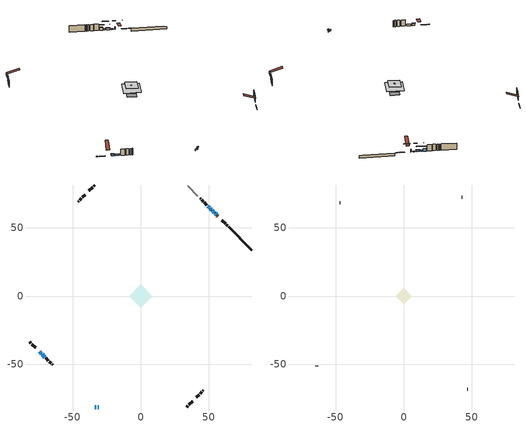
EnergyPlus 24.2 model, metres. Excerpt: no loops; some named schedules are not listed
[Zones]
conditioned space
 floor outside (Floor1 construction): -3.61,0 0,3.61 3.61,0 0,-3.61 z0.92
 floor adiabatic (AdiabaticFloorConstruction): -8.49,0 0,8.49 8.49,0 0,-8.49 z3.36
 floor foundation (Slab1 construction): -4.67,0 0,4.67 4.67,0 0,-4.67 z-1.34
 wall outside (RimJoist1 construction): 33.71,-81.39 34.54,-80.56 / -81.39,-33.71 -80.56,-34.54 / -33.71,81.39 -34.54,80.56 / 63.7,51.4 62.87,52.23 z0.92:1.22
 wall outside (RimJoist2 construction): 35.2,-79.9 38.01,-77.09 / -79.9,-35.2 -77.09,-38.01 / -35.2,79.9 -38.01,77.09 / 62.22,52.88 59.41,55.69 z0.92:1.22
 wall outside (AdiabaticWallConstruction 1): 56.55,58.55 56.22,58.88 z0.92:2.95
 wall outside (AdiabaticWallConstruction): -74.23,-40.87 -72.94,-42.16 z0.92:2.29; 55.56,59.54 54.59,60.51 z0.92:1.53; 53.94,61.16 52.35,62.75 / 51.7,63.4 51.12,63.98 z0.92:1.99; -33.71,-81.39 -32.45,-81.39 / -72.28,-42.82 -70.33,-44.77 z0.92:2.14; 50.46,64.64 49.21,65.89 z0.92:3; -31.53,-81.39 -30.97,-81.39 z0.92:2.7
 wall outside (Wall1 construction): 40.87,-74.23 42.88,-72.22 / -69.68,-45.42 -67.67,-47.43 / -40.87,74.23 -42.88,72.22 / 48.55,66.55 46.54,68.56 z0.92:5.8
 wall outside (Wall2 construction): 43.53,-71.57 44.87,-70.24 / -67.01,-48.09 -65.68,-49.42 / -43.53,71.57 -44.87,70.24 / 45.89,69.21 44.55,70.55 z0.92:5.8
 wall outside (Wall3 construction): 45.52,-69.58 45.96,-69.14 / -65.02,-50.08 -64.58,-50.52 / -45.52,69.58 -45.96,69.14 / 43.9,71.2 43.46,71.64 z0.92:5.8
 wall foundation (FoundationWall1 construction): 64.36,50.74,-1.34 64.36,50.74,0.92 79.69,35.41,0.92 79.69,35.41,0.57 81.39,33.71,0.57 81.39,33.71,-1.34
 wall adiabatic (Wall6 construction): 41.94,73.16 34.37,80.73 z0.92:5.8
 window (WindowConstruction): -74.23,-40.87 -72.94,-42.16 z0.92:2.29
 window (WindowConstruction 7): 55.56,59.54 54.59,60.51 z0.92:1.53
 window (WindowConstruction 1): 53.93,61.17 52.35,62.75 z0.92:1.99
 window (WindowConstruction 2): -33.71,-81.39 -32.45,-81.39 z0.92:2.14
 window (WindowConstruction 3): 51.7,63.4 51.12,63.98 z0.92:1.99
 window (WindowConstruction 4): 50.46,64.64 49.21,65.89 z0.92:3
 window (WindowConstruction 6): -31.52,-81.39 -30.97,-81.39 z0.92:2.7
 window (WindowConstruction 5): -72.28,-42.82 -70.33,-44.77 z0.92:2.14
 door (Door): 56.55,58.55 56.22,58.88 z0.92:2.95
 ceiling adiabatic (AdiabaticFloorConstruction): 0,-8.49 8.49,0 0,8.49 -8.49,0 z3.36
attic - vented
 floor to conditioned space (Floor2 construction Reversed): -0.43,0 0,0.43 0.43,0 0,-0.43 z5.8
 floor to conditioned space (Floor3 construction Reversed): -6,0 0,6 6,0 0,-6 z5.8
 wall outside (Wall4 construction): 46.62,-68.48 46.83,-68.28 / -63.93,-51.17 -63.72,-51.38 / -46.62,68.48 -46.83,68.28 / 42.8,72.3 42.59,72.51 z0.92:5.8
 roof outside (Roof1 construction): 40.21,-74.89,5.8 34.35,-69.03,8.56 32.81,-70.58,8.56 38.67,-76.43,5.8; -74.89,-40.21,5.8 -69.03,-34.35,8.56 -70.58,-32.81,8.56 -76.43,-38.67,5.8; -40.21,74.89,5.8 -34.35,69.03,8.56 -32.81,70.58,8.56 -38.67,76.43,5.8; 57.21,57.89,5.8 51.35,52.04,8.56 52.89,50.49,8.56 58.75,56.35,5.8
shading: -72.73,-42.37 -74.44,-40.66 -74.65,-40.87 -72.94,-42.58 z2.59; 50.28,64.82 59.87,55.23 60.09,55.44 50.49,65.03 z7.63; 52.14,62.96 54.15,60.95 54.36,61.17 52.35,63.17 z2.29; 48.96,66.14 53.85,61.25 54.07,61.46 49.18,66.35 z5.04; 49.21,65.89 50.46,64.64 50.9,65.07 49.64,66.32 z3; -30.67,-81.39 -31.82,-81.39 -31.82,-82 -30.67,-82 z3
[Building]
Building 1: Terrain=Suburbs
[Site:Location]
Montreal Mirabel Intl AP_QC: Latitude {deg}=45.68; Longitude {deg}=-74.03; Time Zone {hr}=-5; Elevation {m}=82; Keep Site Location Information=Yes
[Site:GroundTemperature:Shallow]
0.642858, -1.75623, -1.94836, -0.80987, 3.76054, 8.30966, 12.2535, 14.7518, 14.9641, 12.9321, 9.08883, 4.67926
[Site:WaterMainsTemperature]
Calculation Method=Schedule; Temperature Schedule=mains temperature schedule
[Material] Roughness=Rough; Thermal Absorptance=0.9
Name | Thickness {m} | Conductivity {W/m-K} | Density {kg/m3} | Specific Heat {J/kg-K} | Solar Absorptance | Visible Absorptance
asphalt or fiberglass shingles | 0.00635 | 0.162714 | 1121.4 | 1465.45 | 0.4 | 0.4
ceiling loosefill ins | 0.169333 | 0.0480833 | 16.02 | 1046.75 | 0.7 | 0.7
ceiling loosefill ins 1 | 0.254 | 0.0480833 | 16.02 | 1046.75 | 0.7 | 0.7
ceiling stud and cavity | 0.1397 | 0.119304 | 65.682 | 1177.47 | 0.7 | 0.7
ceiling stud and cavity 1 | 0.1397 | 0.0836008 | 65.682 | 1177.47 | 0.7 | 0.7
concrete 4.0 in. | 0.1016 | 1.803125 | 2242.8 | 837.4 | 0.7 | 0.7
concrete 8.0 in. | 0.2032 | 1.803125 | 2242.8 | 837.4 | 0.7 | 0.7
door material | 0.04445 | 0.0451087 | 512.64 | 1214.23 | 0.7 | 0.7
exterior vertical ins | 0.00891123 | 0.029427 | 32.04 | 1214.23 | 0.7 | 0.7
floor covering | 0.0127 | 0.0433444 | 54.468 | 1339.84 | 0.6 | 0.6
floor rigid ins | 0.103632 | 0.029427 | 32.04 | 1214.23 | 0.7 | 0.7
floor rigid ins 1; wall rigid ins 2 | 0.512978 | 0.029427 | 32.04 | 1214.23 | 0.7 | 0.7
floor stud and cavity | 0.1397 | 0.16318 | 92.3553 | 1139.71 | 0.7 | 0.7
floor stud and cavity 1 | 0.1397 | 1.75129 | 37.0049 | 1207.88 | 0.7 | 0.7
furniture material conditioned space 1 | 0.1524 | 0.115458 | 640.8 | 1214.23 | 0.6 | 0.6
gypsum board | 0.0127 | 0.160291 | 801 | 837.4 | 0.6 | 0.6
gypsum board 1 | 0.0127 | 0.160291 | 801 | 837.4 | 0.7 | 0.7
osb sheathing 0.5 in. | 0.0127 | 0.115458 | 512.64 | 1214.23 | 0.7 | 0.7
osb sheathing 0.75 in. | 0.01905 | 0.115458 | 512.64 | 1214.23 | 0.7 | 0.7
osb sheathing 2.0 in. | 0.0508 | 0.115458 | 512.64 | 1214.23 | 0.7 | 0.7
rim joist rigid ins; wall rigid ins | 0.051816 | 0.029427 | 32.04 | 1214.23 | 0.7 | 0.7
rim joist stud and cavity | 0.0508 | 0.0349451 | 125.044 | 1163.47 | 0.6 | 0.6
rim joist stud and cavity 1 | 0.0508 | 0.0403734 | 125.044 | 1163.47 | 0.6 | 0.6
slab rigid ins | 0.0224348 | 0.029427 | 32.04 | 1214.23 | 0.7 | 0.7
wall rigid ins 1 | 0.051816 | 0.029427 | 32.04 | 1214.23 | 0.4 | 0.4
wall stud and cavity | 0.1397 | 0.179096 | 139.0536 | 1170.24 | 0.7 | 0.7
wall stud and cavity 1 | 0.1397 | 0.188903 | 139.0536 | 1170.24 | 0.7 | 0.7
wall stud and cavity 2 | 0.1397 | 0.183232 | 139.0536 | 1170.24 | 0.7 | 0.7
wall stud and cavity 3 | 0.0889 | 6.9971 | 50.32683 | 1063.81 | 0.6 | 0.6
wall stud and cavity 4 | 0.1397 | 0.148146 | 139.0536 | 1170.24 | 0.7 | 0.7
wall stud and cavity 5 | 0.0889 | 0.380278 | 52.3479 | 1209.89 | 0.7 | 0.7
wall stud and cavity 6 | 0.0889 | 0.391764 | 83.0341 | 1211.67 | 0.7 | 0.7
wood siding | 0.0254 | 0.102417 | 544.68 | 1172.36 | 0.4 | 0.4
wood siding 1 | 0.00254 | 0.102417 | 544.68 | 1172.36 | 0.4 | 0.4
wood siding 2; wood siding 3; wood siding 4 | 0.0254 | 0.102417 | 544.68 | 1172.36 | 0.7 | 0.7
[WindowMaterial:SimpleGlazingSystem]
Name | U-Factor {W/m2-K} | Solar Heat Gain Coefficient
WindowMaterial | 1.77381 | 0.39
WindowMaterial 1 | 1.7386 | 0.4
WindowMaterial 2 | 1.42858 | 0.34
WindowMaterial 3 | 1.79765 | 0.39
WindowMaterial 4 | 1.64548 | 0.43
WindowMaterial 5 | 2.96732 | 0.63
WindowMaterial 6 | 1.47174 | 0.33
[Construction]
AdiabaticFloorConstruction: floor stud and cavity 1, floor rigid ins 1, osb sheathing 0.75 in., floor covering
AdiabaticWallConstruction: wood siding 3, wall rigid ins 2, wall stud and cavity 5, gypsum board
AdiabaticWallConstruction 1: wood siding 4, wall rigid ins 2, wall stud and cavity 5, gypsum board
Door: door material
Floor1 construction: floor stud and cavity, floor rigid ins, osb sheathing 0.75 in., floor covering
Floor2 construction Reversed: gypsum board, ceiling stud and cavity, ceiling loosefill ins
Floor3 construction Reversed: gypsum board, ceiling stud and cavity 1, ceiling loosefill ins 1
FoundationWall1 construction: concrete 8.0 in., gypsum board 1
furniture construction conditioned space 1: furniture material conditioned space 1
PartitionWallConstruction: gypsum board, wall stud and cavity 6, gypsum board
RimJoist1 construction: wood siding 2, rim joist rigid ins, osb sheathing 2.0 in., rim joist stud and cavity
RimJoist2 construction: wood siding 2, rim joist rigid ins, osb sheathing 2.0 in., rim joist stud and cavity 1
Roof1 construction: asphalt or fiberglass shingles
Slab1 construction: slab rigid ins, concrete 4.0 in.
Wall1 construction: wood siding, wall rigid ins, osb sheathing 0.5 in., wall stud and cavity, gypsum board
Wall2 construction: wood siding, wall rigid ins, osb sheathing 0.5 in., wall stud and cavity 1, gypsum board
Wall3 construction: wood siding, wall rigid ins, osb sheathing 0.5 in., wall stud and cavity 2, gypsum board
Wall4 construction: wood siding 1, wall stud and cavity 3
Wall6 construction: wall rigid ins 1, osb sheathing 0.5 in., wall stud and cavity 4, gypsum board
WindowConstruction; WindowConstruction 1: WindowMaterial
WindowConstruction 2: WindowMaterial 1
WindowConstruction 3: WindowMaterial 2
WindowConstruction 4: WindowMaterial 3
WindowConstruction 5: WindowMaterial 4
WindowConstruction 6: WindowMaterial 5
WindowConstruction 7: WindowMaterial 6
[Zone] Multiplier=1; Part of Total Floor Area=Yes
Name | Volume {m3}
attic - vented | 32.4277
conditioned space | 473.8
[Space]
Name | Zone | Volume {m3}
attic - vented 1 | attic - vented | 32.4277
conditioned space 1 | conditioned space | 473.8
[ZoneInfiltration:EffectiveLeakageArea]
infil attic - vented 1: Zone or Space=attic - vented 1; Schedule=Always On Discrete; Effective Air Leakage Area {cm2}=3338.77; Stack Coefficient=0.000531147; Wind Coefficient=1.55714e-05
[ZoneMixing]
whole house fan mix: Zone or Space=attic - vented; Schedule=Always On Continuous; Design Flow Rate Calculation Method=Flow/Zone; Design Flow Rate {m3/s}=0; Source Zone or Space=conditioned space
[SurfaceProperty:ExposedFoundationPerimeter]
Slab1: Exposed Perimeter Calculation Method=TotalExposedPerimeter; Total Exposed Perimeter {m}=24.079
[InternalMass] Zone or ZoneList=conditioned space; Space or SpaceList=conditioned space 1
Name | Construction | Surface Area {m2}
furniture mass conditioned space 1 | furniture construction conditioned space 1 | 85.6
partition wall mass | PartitionWallConstruction | 214
[Lights]
interior lighting: Zone or ZoneList or Space or SpaceList=conditioned space 1; Schedule=interior lighting schedule; Design Level Calculation Method=LightingLevel; Lighting Level {W}=343.2; Return Air Fraction=0; Fraction Radiant=0.6; Fraction Visible=0.2; Fraction Replaceable=1
[People]
occupants: Zone or ZoneList or Space or SpaceList=conditioned space 1; Number of People Schedule=occupants schedule; Number of People Calculation Method=People; Number of People=3; Fraction Radiant=0.314171; Sensible Heat Fraction=0.56303; Activity Level Schedule=occupants activity schedule; Carbon Dioxide Generation Rate {m3/s-W}=0; Enable ASHRAE 55 Comfort Warnings=No; Mean Radiant Temperature Calculation Type=EnclosureAveraged
[ElectricEquipment] Zone or ZoneList or Space or SpaceList=conditioned space 1; Design Level Calculation Method=EquipmentLevel
Name | Schedule | Design Level {W} | Fraction Latent | Fraction Radiant | Fraction Lost
clothes dryer | clothes dryer schedule | 140.772 | 0.015 | 0.081 | 0.85
clothes washer | clothes washer schedule | 32.1985 | 0.03 | 0.162 | 0.7
cooking range | cooking range schedule | 208.969 | 0.08 | 0.432 | 0.2
dishwasher | dishwasher schedule | 66.8632 | 0.3 | 0.18 | 0.4
fridge | fridge schedule | 72.9452 | 0 | 0.6 | 0
mech vent bath fan 0 | mech vent bath fan 0 schedule | 50.2 | 0 | 0 | 1
mech vent bath fan 1 | mech vent bath fan 1 schedule | 50.2 | 0 | 0 | 1
mech vent house fan | mech vent house fan schedule | 0 | 0 | 0 | 1
mech vent house fan cfis | mech vent house fan cfis schedule | 0 | 0 | 0 | 0
mech vent range fan 0 | mech vent range fan 0 schedule | 57 | 0 | 0 | 1
misc plug loads | misc plug loads schedule | 494.7 | 0.045 | 0.513 | 0.1
whole house fan | Always On Discrete | 0 | 0 | 0 | 1
[OtherEquipment] Zone or ZoneList or Space or SpaceList=conditioned space 1; Design Level Calculation Method=EquipmentLevel
Name | Fuel Type | Schedule | Design Level {W} | Fraction Latent | Fraction Radiant | Fraction Lost
clothes dryer 1 | Electricity | clothes dryer schedule | 0 | 0.015 | 0.081 | 0.85
cooking range 1 | Electricity | cooking range schedule | 0 | 0.08 | 0.432 | 0.2
general water use latent | None | general water use schedule | 59.3978 | 1 | 0 | 0
general water use sensible | None | general water use schedule | -58.539 | 0 | 0.6 | 0
mech vent house fan latent load | None | Always On Discrete | 0 | 1 | 0 | 0
mech vent house fan sensible load | None | Always On Discrete | 0 | 0 | 0 | 0
water heater energy adjustment1 | Electricity | Always On Discrete | 0.01 | 0 | 0 | 1
[ZoneInfiltration:DesignFlowRate] Zone or ZoneList or Space or SpaceList=conditioned space 1; Schedule=Always On Discrete; Design Flow Rate Calculation Method=Flow/Zone; Design Flow Rate {m3/s}=0
infil flow; natural vent flow; whole house fan flow
[Foundation:Kiva]
Foundation Kiva 1: Initial Indoor Air Temperature {C}=18; Wall Height Above Grade {m}=0.920008; Wall Depth Below Slab {m}=0.2032; Custom Block Material Name 1=exterior vertical ins; Custom Block Depth 1 {m}=2.26; Custom Block X Position 1 {m}=0.2159; Custom Block Z Position 1 {m}=0
[Foundation:Kiva:Settings]
Soil Conductivity {W/m-K}=0.849921; Soil Density {kg/m3}=1842.3; Soil Specific Heat {J/kg-K}=418.7; Ground Solar Absorptivity=0.9; Ground Thermal Absorptivity=0.9; Ground Surface Roughness {m}=0.03; Far-Field Width {m}=40; Deep-Ground Boundary Condition=ZeroFlux; Deep-Ground Depth {m}=40; Minimum Cell Dimension {m}=0.2; Maximum Cell Growth Coefficient=3; Simulation Timestep=Timestep
[Exterior:Lights]
exterior lighting: Schedule=exterior lighting schedule; Design Level {W}=75.6
[Schedule:Constant]
Name | Hourly Value
Always On Continuous; mech vent house fan schedule; mech vent house fan cfis schedule; Always On Discrete | 1
occupants activity schedule | 117.228
fridge schedule | 0
[Schedule:Week:Daily]
interior lighting schedule Week Rule - Jan1-Jan27: interior lighting schedule day, interior lighting schedule day, interior lighting schedule day, interior lighting schedule day, interior lighting schedule day, interior lighting schedule day, interior lighting schedule day, interior lighting schedule default day, interior lighting schedule default day, interior lighting schedule default day, interior lighting schedule default day, interior lighting schedule default day
interior lighting schedule Week Rule - Jan28-Feb3: interior lighting schedule day, interior lighting schedule day, interior lighting schedule day, interior lighting schedule day, interior lighting schedule day 1, interior lighting schedule day 1, interior lighting schedule day 1, interior lighting schedule default day, interior lighting schedule default day, interior lighting schedule default day, interior lighting schedule default day, interior lighting schedule default day
interior lighting schedule Week Rule - Feb4-Feb24: interior lighting schedule day 1, interior lighting schedule day 1, interior lighting schedule day 1, interior lighting schedule day 1, interior lighting schedule day 1, interior lighting schedule day 1, interior lighting schedule day 1, interior lighting schedule default day, interior lighting schedule default day, interior lighting schedule default day, interior lighting schedule default day, interior lighting schedule default day
interior lighting schedule Week Rule - Feb25-Mar3: interior lighting schedule day 1, interior lighting schedule day 1, interior lighting schedule day 1, interior lighting schedule day 1, interior lighting schedule day 2, interior lighting schedule day 2, interior lighting schedule day 2, interior lighting schedule default day, interior lighting schedule default day, interior lighting schedule default day, interior lighting schedule default day, interior lighting schedule default day
interior lighting schedule Week Rule - Mar4-Mar31: interior lighting schedule day 2, interior lighting schedule day 2, interior lighting schedule day 2, interior lighting schedule day 2, interior lighting schedule day 2, interior lighting schedule day 2, interior lighting schedule day 2, interior lighting schedule default day, interior lighting schedule default day, interior lighting schedule default day, interior lighting schedule default day, interior lighting schedule default day
interior lighting schedule Week Rule - Apr1-Apr28: interior lighting schedule day 3, interior lighting schedule day 3, interior lighting schedule day 3, interior lighting schedule day 3, interior lighting schedule day 3, interior lighting schedule day 3, interior lighting schedule day 3, interior lighting schedule default day, interior lighting schedule default day, interior lighting schedule default day, interior lighting schedule default day, interior lighting schedule default day
interior lighting schedule Week Rule - Apr29-May5: interior lighting schedule day 3, interior lighting schedule day 3, interior lighting schedule day 4, interior lighting schedule day 4, interior lighting schedule day 4, interior lighting schedule day 4, interior lighting schedule day 4, interior lighting schedule default day, interior lighting schedule default day, interior lighting schedule default day, interior lighting schedule default day, interior lighting schedule default day
interior lighting schedule Week Rule - May6-May26: interior lighting schedule day 4, interior lighting schedule day 4, interior lighting schedule day 4, interior lighting schedule day 4, interior lighting schedule day 4, interior lighting schedule day 4, interior lighting schedule day 4, interior lighting schedule default day, interior lighting schedule default day, interior lighting schedule default day, interior lighting schedule default day, interior lighting schedule default day
interior lighting schedule Week Rule - May27-Jun2: interior lighting schedule day 4, interior lighting schedule day 4, interior lighting schedule day 4, interior lighting schedule day 4, interior lighting schedule day 4, interior lighting schedule day 5, interior lighting schedule day 5, interior lighting schedule default day, interior lighting schedule default day, interior lighting schedule default day, interior lighting schedule default day, interior lighting schedule default day
interior lighting schedule Week Rule - Jun3-Jun30: interior lighting schedule day 5, interior lighting schedule day 5, interior lighting schedule day 5, interior lighting schedule day 5, interior lighting schedule day 5, interior lighting schedule day 5, interior lighting schedule day 5, interior lighting schedule default day, interior lighting schedule default day, interior lighting schedule default day, interior lighting schedule default day, interior lighting schedule default day
interior lighting schedule Week Rule - Jul1-Jul28: interior lighting schedule day 6, interior lighting schedule day 6, interior lighting schedule day 6, interior lighting schedule day 6, interior lighting schedule day 6, interior lighting schedule day 6, interior lighting schedule day 6, interior lighting schedule default day, interior lighting schedule default day, interior lighting schedule default day, interior lighting schedule default day, interior lighting schedule default day
interior lighting schedule Week Rule - Jul29-Aug4: interior lighting schedule day 6, interior lighting schedule day 6, interior lighting schedule day 6, interior lighting schedule day 7, interior lighting schedule day 7, interior lighting schedule day 7, interior lighting schedule day 7, interior lighting schedule default day, interior lighting schedule default day, interior lighting schedule default day, interior lighting schedule default day, interior lighting schedule default day
interior lighting schedule Week Rule - Aug5-Aug25: interior lighting schedule day 7, interior lighting schedule day 7, interior lighting schedule day 7, interior lighting schedule day 7, interior lighting schedule day 7, interior lighting schedule day 7, interior lighting schedule day 7, interior lighting schedule default day, interior lighting schedule default day, interior lighting schedule default day, interior lighting schedule default day, interior lighting schedule default day
interior lighting schedule Week Rule - Aug26-Sep1: interior lighting schedule day 7, interior lighting schedule day 7, interior lighting schedule day 7, interior lighting schedule day 7, interior lighting schedule day 7, interior lighting schedule day 7, interior lighting schedule day 8, interior lighting schedule default day, interior lighting schedule default day, interior lighting schedule default day, interior lighting schedule default day, interior lighting schedule default day
interior lighting schedule Week Rule - Sep2-Sep29: interior lighting schedule day 8, interior lighting schedule day 8, interior lighting schedule day 8, interior lighting schedule day 8, interior lighting schedule day 8, interior lighting schedule day 8, interior lighting schedule day 8, interior lighting schedule default day, interior lighting schedule default day, interior lighting schedule default day, interior lighting schedule default day, interior lighting schedule default day
interior lighting schedule Week Rule - Sep30-Oct6: interior lighting schedule day 8, interior lighting schedule day 9, interior lighting schedule day 9, interior lighting schedule day 9, interior lighting schedule day 9, interior lighting schedule day 9, interior lighting schedule day 9, interior lighting schedule default day, interior lighting schedule default day, interior lighting schedule default day, interior lighting schedule default day, interior lighting schedule default day
interior lighting schedule Week Rule - Oct7-Oct27: interior lighting schedule day 9, interior lighting schedule day 9, interior lighting schedule day 9, interior lighting schedule day 9, interior lighting schedule day 9, interior lighting schedule day 9, interior lighting schedule day 9, interior lighting schedule default day, interior lighting schedule default day, interior lighting schedule default day, interior lighting schedule default day, interior lighting schedule default day
interior lighting schedule Week Rule - Oct28-Nov3: interior lighting schedule day 9, interior lighting schedule day 9, interior lighting schedule day 9, interior lighting schedule day 9, interior lighting schedule day 10, interior lighting schedule day 10, interior lighting schedule day 10, interior lighting schedule default day, interior lighting schedule default day, interior lighting schedule default day, interior lighting schedule default day, interior lighting schedule default day
interior lighting schedule Week Rule - Nov4-Nov24: interior lighting schedule day 10, interior lighting schedule day 10, interior lighting schedule day 10, interior lighting schedule day 10, interior lighting schedule day 10, interior lighting schedule day 10, interior lighting schedule day 10, interior lighting schedule default day, interior lighting schedule default day, interior lighting schedule default day, interior lighting schedule default day, interior lighting schedule default day
interior lighting schedule Week Rule - Nov25-Dec1: interior lighting schedule day 10, interior lighting schedule day 10, interior lighting schedule day 10, interior lighting schedule day 10, interior lighting schedule day 10, interior lighting schedule day 10, interior lighting schedule day 11, interior lighting schedule default day, interior lighting schedule default day, interior lighting schedule default day, interior lighting schedule default day, interior lighting schedule default day
interior lighting schedule Week Rule - Dec2-Dec31: interior lighting schedule day 11, interior lighting schedule day 11, interior lighting schedule day 11, interior lighting schedule day 11, interior lighting schedule day 11, interior lighting schedule day 11, interior lighting schedule day 11, interior lighting schedule default day, interior lighting schedule default day, interior lighting schedule default day, interior lighting schedule default day, interior lighting schedule default day
occupants schedule Week Rule - Jan1-Dec31: occupants schedule day, occupants schedule day, occupants schedule day, occupants schedule day, occupants schedule day, occupants schedule day, occupants schedule day, occupants schedule default day, occupants schedule default day, occupants schedule default day, occupants schedule default day, occupants schedule default day
clothes dryer schedule Week Rule - Jan1-Dec31: clothes dryer schedule day, clothes dryer schedule day, clothes dryer schedule day, clothes dryer schedule day, clothes dryer schedule day, clothes dryer schedule day, clothes dryer schedule day, clothes dryer schedule default day, clothes dryer schedule default day, clothes dryer schedule default day, clothes dryer schedule default day, clothes dryer schedule default day
clothes washer schedule Week Rule - Jan1-Dec31: clothes washer schedule day, clothes washer schedule day, clothes washer schedule day, clothes washer schedule day, clothes washer schedule day, clothes washer schedule day, clothes washer schedule day, clothes washer schedule default day, clothes washer schedule default day, clothes washer schedule default day, clothes washer schedule default day, clothes washer schedule default day
cooking range schedule Week Rule - Jan1-Dec31: cooking range schedule day, cooking range schedule day, cooking range schedule day, cooking range schedule day, cooking range schedule day, cooking range schedule day, cooking range schedule day, cooking range schedule default day, cooking range schedule default day, cooking range schedule default day, cooking range schedule default day, cooking range schedule default day
dishwasher schedule Week Rule - Jan1-Dec31: dishwasher schedule day, dishwasher schedule day, dishwasher schedule day, dishwasher schedule day, dishwasher schedule day, dishwasher schedule day, dishwasher schedule day, dishwasher schedule default day, dishwasher schedule default day, dishwasher schedule default day, dishwasher schedule default day, dishwasher schedule default day
mech vent bath fan 0 schedule Week Rule - Jan1-Dec31: mech vent bath fan 0 schedule day, mech vent bath fan 0 schedule day, mech vent bath fan 0 schedule day, mech vent bath fan 0 schedule day, mech vent bath fan 0 schedule day, mech vent bath fan 0 schedule day, mech vent bath fan 0 schedule day, mech vent bath fan 0 schedule default day, mech vent bath fan 0 schedule default day, mech vent bath fan 0 schedule default day, mech vent bath fan 0 schedule default day, mech vent bath fan 0 schedule default day
mech vent bath fan 1 schedule Week Rule - Jan1-Dec31: mech vent bath fan 1 schedule day, mech vent bath fan 1 schedule day, mech vent bath fan 1 schedule day, mech vent bath fan 1 schedule day, mech vent bath fan 1 schedule day, mech vent bath fan 1 schedule day, mech vent bath fan 1 schedule day, mech vent bath fan 1 schedule default day, mech vent bath fan 1 schedule default day, mech vent bath fan 1 schedule default day, mech vent bath fan 1 schedule default day, mech vent bath fan 1 schedule default day
mech vent range fan 0 schedule Week Rule - Jan1-Dec31: mech vent range fan 0 schedule day, mech vent range fan 0 schedule day, mech vent range fan 0 schedule day, mech vent range fan 0 schedule day, mech vent range fan 0 schedule day, mech vent range fan 0 schedule day, mech vent range fan 0 schedule day, mech vent range fan 0 schedule default day, mech vent range fan 0 schedule default day, mech vent range fan 0 schedule default day, mech vent range fan 0 schedule default day, mech vent range fan 0 schedule default day
misc plug loads schedule Week Rule - Jan1-Dec31: misc plug loads schedule day, misc plug loads schedule day, misc plug loads schedule day, misc plug loads schedule day, misc plug loads schedule day, misc plug loads schedule day, misc plug loads schedule day, misc plug loads schedule default day, misc plug loads schedule default day, misc plug loads schedule default day, misc plug loads schedule default day, misc plug loads schedule default day
general water use schedule Week Rule - Jan1-Dec31: general water use schedule day, general water use schedule day, general water use schedule day, general water use schedule day, general water use schedule day, general water use schedule day, general water use schedule day, general water use schedule default day, general water use schedule default day, general water use schedule default day, general water use schedule default day, general water use schedule default day
exterior lighting schedule Week Rule - Jan1-Jan27: exterior lighting schedule day, exterior lighting schedule day, exterior lighting schedule day, exterior lighting schedule day, exterior lighting schedule day, exterior lighting schedule day, exterior lighting schedule day, exterior lighting schedule default day, exterior lighting schedule default day, exterior lighting schedule default day, exterior lighting schedule default day, exterior lighting schedule default day
exterior lighting schedule Week Rule - Jan28-Feb3: exterior lighting schedule day, exterior lighting schedule day, exterior lighting schedule day, exterior lighting schedule day, exterior lighting schedule day 1, exterior lighting schedule day 1, exterior lighting schedule day 1, exterior lighting schedule default day, exterior lighting schedule default day, exterior lighting schedule default day, exterior lighting schedule default day, exterior lighting schedule default day
exterior lighting schedule Week Rule - Feb4-Feb24: exterior lighting schedule day 1, exterior lighting schedule day 1, exterior lighting schedule day 1, exterior lighting schedule day 1, exterior lighting schedule day 1, exterior lighting schedule day 1, exterior lighting schedule day 1, exterior lighting schedule default day, exterior lighting schedule default day, exterior lighting schedule default day, exterior lighting schedule default day, exterior lighting schedule default day
exterior lighting schedule Week Rule - Feb25-Mar3: exterior lighting schedule day 1, exterior lighting schedule day 1, exterior lighting schedule day 1, exterior lighting schedule day 1, exterior lighting schedule day 2, exterior lighting schedule day 2, exterior lighting schedule day 2, exterior lighting schedule default day, exterior lighting schedule default day, exterior lighting schedule default day, exterior lighting schedule default day, exterior lighting schedule default day
exterior lighting schedule Week Rule - Mar4-Mar31: exterior lighting schedule day 2, exterior lighting schedule day 2, exterior lighting schedule day 2, exterior lighting schedule day 2, exterior lighting schedule day 2, exterior lighting schedule day 2, exterior lighting schedule day 2, exterior lighting schedule default day, exterior lighting schedule default day, exterior lighting schedule default day, exterior lighting schedule default day, exterior lighting schedule default day
exterior lighting schedule Week Rule - Apr1-Apr28: exterior lighting schedule day 3, exterior lighting schedule day 3, exterior lighting schedule day 3, exterior lighting schedule day 3, exterior lighting schedule day 3, exterior lighting schedule day 3, exterior lighting schedule day 3, exterior lighting schedule default day, exterior lighting schedule default day, exterior lighting schedule default day, exterior lighting schedule default day, exterior lighting schedule default day
exterior lighting schedule Week Rule - Apr29-May5: exterior lighting schedule day 3, exterior lighting schedule day 3, exterior lighting schedule day 4, exterior lighting schedule day 4, exterior lighting schedule day 4, exterior lighting schedule day 4, exterior lighting schedule day 4, exterior lighting schedule default day, exterior lighting schedule default day, exterior lighting schedule default day, exterior lighting schedule default day, exterior lighting schedule default day
exterior lighting schedule Week Rule - May6-May26: exterior lighting schedule day 4, exterior lighting schedule day 4, exterior lighting schedule day 4, exterior lighting schedule day 4, exterior lighting schedule day 4, exterior lighting schedule day 4, exterior lighting schedule day 4, exterior lighting schedule default day, exterior lighting schedule default day, exterior lighting schedule default day, exterior lighting schedule default day, exterior lighting schedule default day
exterior lighting schedule Week Rule - May27-Jun2: exterior lighting schedule day 4, exterior lighting schedule day 4, exterior lighting schedule day 4, exterior lighting schedule day 4, exterior lighting schedule day 4, exterior lighting schedule day 5, exterior lighting schedule day 5, exterior lighting schedule default day, exterior lighting schedule default day, exterior lighting schedule default day, exterior lighting schedule default day, exterior lighting schedule default day
exterior lighting schedule Week Rule - Jun3-Jun30: exterior lighting schedule day 5, exterior lighting schedule day 5, exterior lighting schedule day 5, exterior lighting schedule day 5, exterior lighting schedule day 5, exterior lighting schedule day 5, exterior lighting schedule day 5, exterior lighting schedule default day, exterior lighting schedule default day, exterior lighting schedule default day, exterior lighting schedule default day, exterior lighting schedule default day
exterior lighting schedule Week Rule - Jul1-Jul28: exterior lighting schedule day 6, exterior lighting schedule day 6, exterior lighting schedule day 6, exterior lighting schedule day 6, exterior lighting schedule day 6, exterior lighting schedule day 6, exterior lighting schedule day 6, exterior lighting schedule default day, exterior lighting schedule default day, exterior lighting schedule default day, exterior lighting schedule default day, exterior lighting schedule default day
exterior lighting schedule Week Rule - Jul29-Aug4: exterior lighting schedule day 6, exterior lighting schedule day 6, exterior lighting schedule day 6, exterior lighting schedule day 7, exterior lighting schedule day 7, exterior lighting schedule day 7, exterior lighting schedule day 7, exterior lighting schedule default day, exterior lighting schedule default day, exterior lighting schedule default day, exterior lighting schedule default day, exterior lighting schedule default day
exterior lighting schedule Week Rule - Aug5-Aug25: exterior lighting schedule day 7, exterior lighting schedule day 7, exterior lighting schedule day 7, exterior lighting schedule day 7, exterior lighting schedule day 7, exterior lighting schedule day 7, exterior lighting schedule day 7, exterior lighting schedule default day, exterior lighting schedule default day, exterior lighting schedule default day, exterior lighting schedule default day, exterior lighting schedule default day
exterior lighting schedule Week Rule - Aug26-Sep1: exterior lighting schedule day 7, exterior lighting schedule day 7, exterior lighting schedule day 7, exterior lighting schedule day 7, exterior lighting schedule day 7, exterior lighting schedule day 7, exterior lighting schedule day 8, exterior lighting schedule default day, exterior lighting schedule default day, exterior lighting schedule default day, exterior lighting schedule default day, exterior lighting schedule default day
exterior lighting schedule Week Rule - Sep2-Sep29: exterior lighting schedule day 8, exterior lighting schedule day 8, exterior lighting schedule day 8, exterior lighting schedule day 8, exterior lighting schedule day 8, exterior lighting schedule day 8, exterior lighting schedule day 8, exterior lighting schedule default day, exterior lighting schedule default day, exterior lighting schedule default day, exterior lighting schedule default day, exterior lighting schedule default day
exterior lighting schedule Week Rule - Sep30-Oct6: exterior lighting schedule day 8, exterior lighting schedule day 9, exterior lighting schedule day 9, exterior lighting schedule day 9, exterior lighting schedule day 9, exterior lighting schedule day 9, exterior lighting schedule day 9, exterior lighting schedule default day, exterior lighting schedule default day, exterior lighting schedule default day, exterior lighting schedule default day, exterior lighting schedule default day
[Schedule:Year]
interior lighting schedule: interior lighting schedule Week Rule - Jan1-Jan27, 1, 1, 1, 27, interior lighting schedule Week Rule - Jan28-Feb3, 1, 28, 2, 3, interior lighting schedule Week Rule - Feb4-Feb24, 2, 4, 2, 24, interior lighting schedule Week Rule - Feb25-Mar3, 2, 25, 3, 3, interior lighting schedule Week Rule - Mar4-Mar31, 3, 4, 3, 31, interior lighting schedule Week Rule - Apr1-Apr28, 4, 1, 4, 28, interior lighting schedule Week Rule - Apr29-May5, 4, 29, 5, 5, interior lighting schedule Week Rule - May6-May26, 5, 6, 5, 26, interior lighting schedule Week Rule - May27-Jun2, 5, 27, 6, 2, interior lighting schedule Week Rule - Jun3-Jun30, 6, 3, 6, 30, interior lighting schedule Week Rule - Jul1-Jul28, 7, 1, 7, 28, interior lighting schedule Week Rule - Jul29-Aug4, 7, 29, 8, 4, interior lighting schedule Week Rule - Aug5-Aug25, 8, 5, 8, 25, interior lighting schedule Week Rule - Aug26-Sep1, 8, 26, 9, 1, interior lighting schedule Week Rule - Sep2-Sep29, 9, 2, 9, 29, interior lighting schedule Week Rule - Sep30-Oct6, 9, 30, 10, 6, interior lighting schedule Week Rule - Oct7-Oct27, 10, 7, 10, 27, interior lighting schedule Week Rule - Oct28-Nov3, 10, 28, 11, 3, interior lighting schedule Week Rule - Nov4-Nov24, 11, 4, 11, 24, interior lighting schedule Week Rule - Nov25-Dec1, 11, 25, 12, 1, interior lighting schedule Week Rule - Dec2-Dec31, 12, 2, 12, 31
occupants schedule: occupants schedule Week Rule - Jan1-Dec31, 1, 1, 12, 31
clothes dryer schedule: clothes dryer schedule Week Rule - Jan1-Dec31, 1, 1, 12, 31
clothes washer schedule: clothes washer schedule Week Rule - Jan1-Dec31, 1, 1, 12, 31
cooking range schedule: cooking range schedule Week Rule - Jan1-Dec31, 1, 1, 12, 31
dishwasher schedule: dishwasher schedule Week Rule - Jan1-Dec31, 1, 1, 12, 31
mech vent bath fan 0 schedule: mech vent bath fan 0 schedule Week Rule - Jan1-Dec31, 1, 1, 12, 31
mech vent bath fan 1 schedule: mech vent bath fan 1 schedule Week Rule - Jan1-Dec31, 1, 1, 12, 31
mech vent range fan 0 schedule: mech vent range fan 0 schedule Week Rule - Jan1-Dec31, 1, 1, 12, 31
misc plug loads schedule: misc plug loads schedule Week Rule - Jan1-Dec31, 1, 1, 12, 31
general water use schedule: general water use schedule Week Rule - Jan1-Dec31, 1, 1, 12, 31
exterior lighting schedule: exterior lighting schedule Week Rule - Jan1-Jan27, 1, 1, 1, 27, exterior lighting schedule Week Rule - Jan28-Feb3, 1, 28, 2, 3, exterior lighting schedule Week Rule - Feb4-Feb24, 2, 4, 2, 24, exterior lighting schedule Week Rule - Feb25-Mar3, 2, 25, 3, 3, exterior lighting schedule Week Rule - Mar4-Mar31, 3, 4, 3, 31, exterior lighting schedule Week Rule - Apr1-Apr28, 4, 1, 4, 28, exterior lighting schedule Week Rule - Apr29-May5, 4, 29, 5, 5, exterior lighting schedule Week Rule - May6-May26, 5, 6, 5, 26, exterior lighting schedule Week Rule - May27-Jun2, 5, 27, 6, 2, exterior lighting schedule Week Rule - Jun3-Jun30, 6, 3, 6, 30, exterior lighting schedule Week Rule - Jul1-Jul28, 7, 1, 7, 28, exterior lighting schedule Week Rule - Jul29-Aug4, 7, 29, 8, 4, exterior lighting schedule Week Rule - Aug5-Aug25, 8, 5, 8, 25, exterior lighting schedule Week Rule - Aug26-Sep1, 8, 26, 9, 1, exterior lighting schedule Week Rule - Sep2-Sep29, 9, 2, 9, 29, exterior lighting schedule Week Rule - Sep30-Oct6, 9, 30, 10, 6, exterior lighting schedule Week Rule - Oct7-Oct27, 10, 7, 10, 27, exterior lighting schedule Week Rule - Oct28-Nov3, 10, 28, 11, 3, exterior lighting schedule Week Rule - Nov4-Nov24, 11, 4, 11, 24, exterior lighting schedule Week Rule - Nov25-Dec1, 11, 25, 12, 1, exterior lighting schedule Week Rule - Dec2-Dec31, 12, 2, 12, 31
[Schedule:Compact]
mains temperature schedule: Through: 01/01, For: AllDays, Until: 24:00, 5.61444, Through: 01/02, For: AllDays, Until: 24:00, 5.535, Through: 01/03, For: AllDays, Until: 24:00, 5.45667, Through: 01/04, For: AllDays, Until: 24:00, 5.37944, Through: 01/05, For: AllDays, Until: 24:00, 5.30333, Through: 01/06, For: AllDays, Until: 24:00, 5.22889, Through: 01/07, For: AllDays, Until: 24:00, 5.15611, Through: 01/08, For: AllDays, Until: 24:00, 5.08389, Through: 01/09, For: AllDays, Until: 24:00, 5.01333, Through: 01/10, For: AllDays, Until: 24:00, 4.94444, Through: 01/11, For: AllDays, Until: 24:00, 4.87667, Through: 01/12, For: AllDays, Until: 24:00, 4.81056, Through: 01/13, For: AllDays, Until: 24:00, 4.74556, Through: 01/14, For: AllDays, Until: 24:00, 4.68222, Through: 01/15, For: AllDays, Until: 24:00, 4.62056, Through: 01/16, For: AllDays, Until: 24:00, 4.56, Through: 01/17, For: AllDays, Until: 24:00, 4.50111, Through: 01/18, For: AllDays, Until: 24:00, 4.44389, Through: 01/19, For: AllDays, Until: 24:00, 4.38778, Through: 01/20, For: AllDays, Until: 24:00, 4.33389, Through: 01/21, For: AllDays, Until: 24:00, 4.28111, Through: 01/22, For: AllDays, Until: 24:00, 4.23, Through: 01/23, For: AllDays, Until: 24:00, 4.18056, Through: 01/24, For: AllDays, Until: 24:00, 4.13278, Through: 01/25, For: AllDays, Until: 24:00, 4.08667, Through: 01/26, For: AllDays, Until: 24:00, 4.04222, Through: 01/27, For: AllDays, Until: 24:00, 3.99944, Through: 01/28, For: AllDays, Until: 24:00, 3.95833, Through: 01/29, For: AllDays, Until: 24:00, 3.91889, Through: 01/30, For: AllDays, Until: 24:00, 3.88111, Through: 01/31, For: AllDays, Until: 24:00, 3.845, Through: 02/01, For: AllDays, Until: 24:00, 3.81056, Through: 02/02, For: AllDays, Until: 24:00, 3.77778, Through: 02/03, For: AllDays, Until: 24:00, 3.74722, Through: 02/04, For: AllDays, Until: 24:00, 3.71833, Through: 02/05, For: AllDays, Until: 24:00, 3.69056, Through: 02/06, For: AllDays, Until: 24:00, 3.66556, Through: 02/07, For: AllDays, Until: 24:00, 3.64167, Through: 02/08, For: AllDays, Until: 24:00, 3.61944, Through: 02/09, For: AllDays, Until: 24:00, 3.59944, Through: 02/10, For: AllDays, Until: 24:00, 3.58111, Through: 02/11, For: AllDays, Until: 24:00, 3.56444, Through: 02/12, For: AllDays, Until: 24:00, 3.55, Through: 02/13, For: AllDays, Until: 24:00, 3.53667, Through: 02/14, For: AllDays, Until: 24:00, 3.52556, Through: 02/15, For: AllDays, Until: 24:00, 3.51667, Through: 02/16, For: AllDays, Until: 24:00, 3.50889, Through: 02/17, For: AllDays, Until: 24:00, 3.50333, Through: 02/18, For: AllDays, Until: 24:00, 3.49944, Through: 02/19, For: AllDays, Until: 24:00, 3.49778, Through: 02/20, For: AllDays, Until: 24:00, 3.49778, Through: 02/21, For: AllDays, Until: 24:00, 3.49944, Through: 02/22, For: AllDays, Until: 24:00, 3.50278, Through: 02/23, For: AllDays, Until: 24:00, 3.50833, Through: 02/24, For: AllDays, Until: 24:00, 3.515, Through: 02/25, For: AllDays, Until: 24:00, 3.52444, Through: 02/26, For: AllDays, Until: 24:00, 3.535, Through: 02/27, For: AllDays, Until: 24:00, 3.54778, Through: 02/28, For: AllDays, Until: 24:00, 3.56222, Through: 03/01, For: AllDays, Until: 24:00, 3.57833, Through: 03/02, For: AllDays, Until: 24:00, 3.59667, Through: 03/03, For: AllDays, Until: 24:00, 3.61667, Through: 03/04, For: AllDays, Until: 24:00, 3.63833, Through: 03/05, For: AllDays, Until: 24:00, 3.66167, Through: 03/06, For: AllDays, Until: 24:00, 3.68667, Through: 03/07, For: AllDays, Until: 24:00, 3.71389, Through: 03/08, For: AllDays, Until: 24:00, 3.74278, Through: 03/09, For: AllDays, Until: 24:00, 3.77333, Through: 03/10, For: AllDays, Until: 24:00, 3.80556, Through: 03/11, For: AllDays, Until: 24:00, 3.83944, Through: 03/12, For: AllDays, Until: 24:00, 3.87556, Through: 03/13, For: AllDays, Until: 24:00, 3.91278, Through: 03/14, For: AllDays, Until: 24:00, 3.95222, Through: 03/15, For: AllDays, Until: 24:00, 3.99278, Through: 03/16, For: AllDays, Until: 24:00, 4.03556, Through: 03/17, For: AllDays, Until: 24:00, 4.08, Through: 03/18, For: AllDays, Until: 24:00, 4.12556, Through: 03/19, For: AllDays, Until: 24:00, 4.17333, Through: 03/20, For: AllDays, Until: 24:00, 4.22278, Through: 03/21, For: AllDays, Until: 24:00, 4.27333, Through: 03/22, For: AllDays, Until: 24:00, 4.32556, Through: 03/23, For: AllDays, Until: 24:00, 4.38, Through: 03/24, For: AllDays, Until: 24:00, 4.43556, Through: 03/25, For: AllDays, Until: 24:00, 4.49222, Through: 03/26, For: AllDays, Until: 24:00, 4.55111, Through: 03/27, For: AllDays, Until: 24:00, 4.61111, Through: 03/28, For: AllDays, Until: 24:00, 4.67278, Through: 03/29, For: AllDays, Until: 24:00, 4.73611, Through: 03/30, For: AllDays, Until: 24:00, 4.80056, Through: 03/31, For: AllDays, Until: 24:00, 4.86667, Through: 04/01, For: AllDays, Until: 24:00, 4.93444, Through: 04/02, For: AllDays, Until: 24:00, 5.00333, Through: 04/03, For: AllDays, Until: 24:00, 5.07333, Through: 04/04, For: AllDays, Until: 24:00, 5.145, Through: 04/05, For: AllDays, Until: 24:00, 5.21833, Through: 04/06, For: AllDays, Until: 24:00, 5.29222, Through: 04/07, For: AllDays, Until: 24:00, 5.36778, Through: 04/08, For: AllDays, Until: 24:00, 5.445, Through: 04/09, For: AllDays, Until: 24:00, 5.52333, Through: 04/10, For: AllDays, Until: 24:00, 5.60222, Through: 04/11, For: AllDays, Until: 24:00, 5.68278, Through: 04/12, For: AllDays, Until: 24:00, 5.765, Through: 04/13, For: AllDays, Until: 24:00, 5.84778, Through: 04/14, For: AllDays, Until: 24:00, 5.93167, Through: 04/15, For: AllDays, Until: 24:00, 6.01722, Through: 04/16, For: AllDays, Until: 24:00, 6.10333, Through: 04/17, For: AllDays, Until: 24:00, 6.19056, Through: 04/18, For: AllDays, Until: 24:00, 6.27889, Through: 04/19, For: AllDays, Until: 24:00, 6.36833, Through: 04/20, For: AllDays, Until: 24:00, 6.45833, Through: 04/21, For: AllDays, Until: 24:00, 6.55, Through: 04/22, For: AllDays, Until: 24:00, 6.64222, Through: 04/23, For: AllDays, Until: 24:00, 6.735, Through: 04/24, For: AllDays, Until: 24:00, 6.82944, Through: 04/25, For: AllDays, Until: 24:00, 6.92389, Through: 04/26, For: AllDays, Until: 24:00, 7.01944, Through: 04/27, For: AllDays, Until: 24:00, 7.11611, Through: 04/28, For: AllDays, Until: 24:00, 7.21333, Through: 04/29, For: AllDays, Until: 24:00, 7.31111, Through: 04/30, For: AllDays, Until: 24:00, 7.41, Through: 05/01, For: AllDays, Until: 24:00, 7.50944, Through: 05/02, For: AllDays, Until: 24:00, 7.60889, Through: 05/03, For: AllDays, Until: 24:00, 7.71, Through: 05/04, For: AllDays, Until: 24:00, 7.81111, Through: 05/05, For: AllDays, Until: 24:00, 7.91278, Through: 05/06, For: AllDays, Until: 24:00, 8.015, Through: 05/07, For: AllDays, Until: 24:00, 8.11778, Through: 05/08, For: AllDays, Until: 24:00, 8.22056, Through: 05/09, For: AllDays, Until: 24:00, 8.32444, Through: 05/10, For: AllDays, Until: 24:00, 8.42833, Through: 05/11, For: AllDays, Until: 24:00, 8.53278, Through: 05/12, For: AllDays, Until: 24:00, 8.63722, Through: 05/13, For: AllDays, Until: 24:00, 8.74222, Through: 05/14, For: AllDays, Until: 24:00, 8.84778, Through: 05/15, For: AllDays, Until: 24:00, 8.95333, Through: 05/16, For: AllDays, Until: 24:00, 9.05889, Through: 05/17, For: AllDays, Until: 24:00, 9.165, Through: 05/18, For: AllDays, Until: 24:00, 9.27111, Through: 05/19, For: AllDays, Until: 24:00, 9.37722, Through: 05/20, For: AllDays, Until: 24:00, 9.48389, Through: 05/21, For: AllDays, Until: 24:00, 9.59, Through: 05/22, For: AllDays, Until: 24:00, 9.69667, Through: 05/23, For: AllDays, Until: 24:00, 9.80278, Through: 05/24, For: AllDays, Until: 24:00, 9.90944, Through: 05/25, For: AllDays, Until: 24:00, 10.0156, Through: 05/26, For: AllDays, Until: 24:00, 10.1217, Through: 05/27, For: AllDays, Until: 24:00, 10.2278, Through: 05/28, For: AllDays, Until: 24:00, 10.3339, Through: 05/29, For: AllDays, Until: 24:00, 10.4394, Through: 05/30, For: AllDays, Until: 24:00, 10.545, Through: 05/31, For: AllDays, Until: 24:00, 10.65, Through: 06/01, For: AllDays, Until: 24:00, 10.755, Through: 06/02, For: AllDays, Until: 24:00, 10.86, Through: 06/03, For: AllDays, Until: 24:00, 10.9639, Through: 06/04, For: AllDays, Until: 24:00, 11.0678, Through: 06/05, For: AllDays, Until: 24:00, 11.1717, Through: 06/06, For: AllDays, Until: 24:00, 11.2744, Through: 06/07, For: AllDays, Until: 24:00, 11.3772, Through: 06/08, For: AllDays, Until: 24:00, 11.4789, Through: 06/09, For: AllDays, Until: 24:00, 11.5806, Through: 06/10, For: AllDays, Until: 24:00, 11.6817, Through: 06/11, For: AllDays, Until: 24:00, 11.7822, Through: 06/12, For: AllDays, Until: 24:00, 11.8817, Through: 06/13, For: AllDays, Until: 24:00, 11.9811, Through: 06/14, For: AllDays, Until: 24:00, 12.0794, Through: 06/15, For: AllDays, Until: 24:00, 12.1772, Through: 06/16, For: AllDays, Until: 24:00, 12.2739, Through: 06/17, For: AllDays, Until: 24:00, 12.37, Through: 06/18, For: AllDays, Until: 24:00, 12.4656, Through: 06/19, For: AllDays, Until: 24:00, 12.56, Through: 06/20, For: AllDays, Until: 24:00, 12.6539, Through: 06/21, For: AllDays, Until: 24:00, 12.7467, Through: 06/22, For: AllDays, Until: 24:00, 12.8389, Through: 06/23, For: AllDays, Until: 24:00, 12.93, Through: 06/24, For: AllDays, Until: 24:00, 13.02, Through: 06/25, For: AllDays, Until: 24:00, 13.1089, Through: 06/26, For: AllDays, Until: 24:00, 13.1972, Through: 06/27, For: AllDays, Until: 24:00, 13.2839, Through: 06/28, For: AllDays, Until: 24:00, 13.37, Through: 06/29, For: AllDays, Until: 24:00, 13.455, Through: 06/30, For: AllDays, Until: 24:00, 13.5383, Through: 07/01, For: AllDays, Until: 24:00, 13.6211, Through: 07/02, For: AllDays, Until: 24:00, 13.7028, Through: 07/03, For: AllDays, Until: 24:00, 13.7828, Through: 07/04, For: AllDays, Until: 24:00, 13.8617, Through: 07/05, For: AllDays, Until: 24:00, 13.9394, Through: 07/06, For: AllDays, Until: 24:00, 14.0161, Through: 07/07, For: AllDays, Until: 24:00, 14.0911, Through: 07/08, For: AllDays, Until: 24:00, 14.165, Through: 07/09, For: AllDays, Until: 24:00, 14.2378, Through: 07/10, For: AllDays, Until: 24:00, 14.3089, Through: 07/11, For: AllDays, Until: 24:00, 14.3789, Through: 07/12, For: AllDays, Until: 24:00, 14.4472, Through: 07/13, For: AllDays, Until: 24:00, 14.5144, Through: 07/14, For: AllDays, Until: 24:00, 14.58, Through: 07/15, For: AllDays, Until: 24:00, 14.6444, Through: 07/16, For: AllDays, Until: 24:00, 14.7072, Through: 07/17, For: AllDays, Until: 24:00, 14.7683, Through: 07/18, For: AllDays, Until: 24:00, 14.8278, Through: 07/19, For: AllDays, Until: 24:00, 14.8861, Through: 07/20, For: AllDays, Until: 24:00, 14.9428, Through: 07/21, For: AllDays, Until: 24:00, 14.9978, Through: 07/22, For: AllDays, Until: 24:00, 15.0517, Through: 07/23, For: AllDays, Until: 24:00, 15.1033, Through: 07/24, For: AllDays, Until: 24:00, 15.1539, Through: 07/25, For: AllDays, Until: 24:00, 15.2028, Through: 07/26, For: AllDays, Until: 24:00, 15.2494, Through: 07/27, For: AllDays, Until: 24:00, 15.295, Through: 07/28, For: AllDays, Until: 24:00, 15.3389, Through: 07/29, For: AllDays, Until: 24:00, 15.3811, Through: 07/30, For: AllDays, Until: 24:00, 15.4211, Through: 07/31, For: AllDays, Until: 24:00, 15.46, Through: 08/01, For: AllDays, Until: 24:00, 15.4972, Through: 08/02, For: AllDays, Until: 24:00, 15.5322, Through: 08/03, For: AllDays, Until: 24:00, 15.5656, Through: 08/04, For: AllDays, Until: 24:00, 15.5978, Through: 08/05, For: AllDays, Until: 24:00, 15.6278, Through: 08/06, For: AllDays, Until: 24:00, 15.6561, Through: 08/07, For: AllDays, Until: 24:00, 15.6822, Through: 08/08, For: AllDays, Until: 24:00, 15.7072, Through: 08/09, For: AllDays, Until: 24:00, 15.73, Through: 08/10, For: AllDays, Until: 24:00, 15.7511, Through: 08/11, For: AllDays, Until: 24:00, 15.7706, Through: 08/12, For: AllDays, Until: 24:00, 15.7883, Through: 08/13, For: AllDays, Until: 24:00, 15.8039, Through: 08/14, For: AllDays, Until: 24:00, 15.8178, Through: 08/15, For: AllDays, Until: 24:00, 15.83, Through: 08/16, For: AllDays, Until: 24:00, 15.84, Through: 08/17, For: AllDays, Until: 24:00, 15.8489, Through: 08/18, For: AllDays, Until: 24:00, 15.8556, Through: 08/19, For: AllDays, Until: 24:00, 15.86, Through: 08/20, For: AllDays, Until: 24:00, 15.8633, Through: 08/21, For: AllDays, Until: 24:00, 15.8644, Through: 08/22, For: AllDays, Until: 24:00, 15.8633, Through: 08/23, For: AllDays, Until: 24:00, 15.8611, Through: 08/24, For: AllDays, Until: 24:00, 15.8567, Through: 08/25, For: AllDays, Until: 24:00, 15.8506, Through: 08/26, For: AllDays, Until: 24:00, 15.8428, Through: 08/27, For: AllDays, Until: 24:00, 15.8328, Through: 08/28, For: AllDays, Until: 24:00, 15.8211, Through: 08/29, For: AllDays, Until: 24:00, 15.8078, Through: 08/30, For: AllDays, Until: 24:00, 15.7922, Through: 08/31, For: AllDays, Until: 24:00, 15.7756, Through: 09/01, For: AllDays, Until: 24:00, 15.7567, Through: 09/02, For: AllDays, Until: 24:00, 15.7356, Through: 09/03, For: AllDays, Until: 24:00, 15.7133, Through: 09/04, For: AllDays, Until: 24:00, 15.6889, Through: 09/05, For: AllDays, Until: 24:00, 15.6628, Through: 09/06, For: AllDays, Until: 24:00, 15.635, Through: 09/07, For: AllDays, Until: 24:00, 15.6056, Through: 09/08, For: AllDays, Until: 24:00, 15.5744, Through: 09/09, For: AllDays, Until: 24:00, 15.5411, Through: 09/10, For: AllDays, Until: 24:00, 15.5061, Through: 09/11, For: AllDays, Until: 24:00, 15.47, Through: 09/12, For: AllDays, Until: 24:00, 15.4317, Through: 09/13, For: AllDays, Until: 24:00, 15.3917, Through: 09/14, For: AllDays, Until: 24:00, 15.35, Through: 09/15, For: AllDays, Until: 24:00, 15.3067, Through: 09/16, For: AllDays, Until: 24:00, 15.2617, Through: 09/17, For: AllDays, Until: 24:00, 15.215, Through: 09/18, For: AllDays, Until: 24:00, 15.1667, Through: 09/19, For: AllDays, Until: 24:00, 15.1167, Through: 09/20, For: AllDays, Until: 24:00, 15.065, Through: 09/21, For: AllDays, Until: 24:00, 15.0122, Through: 09/22, For: AllDays, Until: 24:00, 14.9572, Through: 09/23, For: AllDays, Until: 24:00, 14.9011, Through: 09/24, For: AllDays, Until: 24:00, 14.8433, Through: 09/25, For: AllDays, Until: 24:00, 14.7839, Through: 09/26, For: AllDays, Until: 24:00, 14.7233, Through: 09/27, For: AllDays, Until: 24:00, 14.6606, Through: 09/28, For: AllDays, Until: 24:00, 14.5972, Through: 09/29, For: AllDays, Until: 24:00, 14.5317, Through: 09/30, For: AllDays, Until: 24:00, 14.465, Through: 10/01, For: AllDays, Until: 24:00, 14.3967, Through: 10/02, For: AllDays, Until: 24:00, 14.3272, Through: 10/03, For: AllDays, Until: 24:00, 14.2567, Through: 10/04, For: AllDays, Until: 24:00, 14.1844, Through: 10/05, For: AllDays, Until: 24:00, 14.1106, Through: 10/06, For: AllDays, Until: 24:00, 14.0356, Through: 10/07, For: AllDays, Until: 24:00, 13.9594, Through: 10/08, For: AllDays, Until: 24:00, 13.8822, Through: 10/09, For: AllDays, Until: 24:00, 13.8033, Through: 10/10, For: AllDays, Until: 24:00, 13.7233, Through: 10/11, For: AllDays, Until: 24:00, 13.6422, Through: 10/12, For: AllDays, Until: 24:00, 13.56, Through: 10/13, For: AllDays, Until: 24:00, 13.4767, Through: 10/14, For: AllDays, Until: 24:00, 13.3922, Through: 10/15, For: AllDays, Until: 24:00, 13.3067, Through: 10/16, For: AllDays, Until: 24:00, 13.22, Through: 10/17, For: AllDays, Until: 24:00, 13.1322, Through: 10/18, For: AllDays, Until: 24:00, 13.0433, Through: 10/19, For: AllDays, Until: 24:00, 12.9533, Through: 10/20, For: AllDays, Until: 24:00, 12.8628, Through: 10/21, For: AllDays, Until: 24:00, 12.7711, Through: 10/22, For: AllDays, Until: 24:00, 12.6783, Through: 10/23, For: AllDays, Until: 24:00, 12.585, Through: 10/24, For: AllDays, Until: 24:00, 12.4906, Through: 10/25, For: AllDays, Until: 24:00, 12.395, Through: 10/26, For: AllDays, Until: 24:00, 12.2994, Through: 10/27, For: AllDays, Until: 24:00, 12.2022, Through: 10/28, For: AllDays, Until: 24:00, 12.105, Through: 10/29, For: AllDays, Until: 24:00, 12.0067, Through: 10/30, For: AllDays, Until: 24:00, 11.9078, Through: 10/31, For: AllDays, Until: 24:00, 11.8083, Through: 11/01, For: AllDays, Until: 24:00, 11.7078, Through: 11/02, For: AllDays, Until: 24:00, 11.6072, Through: 11/03, For: AllDays, Until: 24:00, 11.5056, Through: 11/04, For: AllDays, Until: 24:00, 11.4039, Through: 11/05, For: AllDays, Until: 24:00, 11.3011, Through: 11/06, For: AllDays, Until: 24:00, 11.1983, Through: 11/07, For: AllDays, Until: 24:00, 11.095, Through: 11/08, For: AllDays, Until: 24:00, 10.9911, Through: 11/09, For: AllDays, Until: 24:00, 10.8872, Through: 11/10, For: AllDays, Until: 24:00, 10.7822, Through: 11/11, For: AllDays, Until: 24:00, 10.6778, Through: 11/12, For: AllDays, Until: 24:00, 10.5722, Through: 11/13, For: AllDays, Until: 24:00, 10.4672, Through: 11/14, For: AllDays, Until: 24:00, 10.3611, Through: 11/15, For: AllDays, Until: 24:00, 10.2556, Through: 11/16, For: AllDays, Until: 24:00, 10.1494, Through: 11/17, For: AllDays, Until: 24:00, 10.0433, Through: 11/18, For: AllDays, Until: 24:00, 9.93722, Through: 11/19, For: AllDays, Until: 24:00, 9.83056, Through: 11/20, For: AllDays, Until: 24:00, 9.72444, Through: 11/21, For: AllDays, Until: 24:00, 9.61778, Through: 11/22, For: AllDays, Until: 24:00, 9.51167, Through: 11/23, For: AllDays, Until: 24:00, 9.405, Through: 11/24, For: AllDays, Until: 24:00, 9.29889, Through: 11/25, For: AllDays, Until: 24:00, 9.19278, Through: 11/26, For: AllDays, Until: 24:00, 9.08667, Through: 11/27, For: AllDays, Until: 24:00, 8.98111, Through: 11/28, For: AllDays, Until: 24:00, 8.875, Through: 11/29, For: AllDays, Until: 24:00, 8.77, Through: 11/30, For: AllDays, Until: 24:00, 8.665, Through: 12/01, For: AllDays, Until: 24:00, 8.56, Through: 12/02, For: AllDays, Until: 24:00, 8.45556, Through: 12/03, For: AllDays, Until: 24:00, 8.35111, Through: 12/04, For: AllDays, Until: 24:00, 8.24778, Through: 12/05, For: AllDays, Until: 24:00, 8.14444, Through: 12/06, For: AllDays, Until: 24:00, 8.04167, Through: 12/07, For: AllDays, Until: 24:00, 7.93889, Through: 12/08, For: AllDays, Until: 24:00, 7.83722, Through: 12/09, For: AllDays, Until: 24:00, 7.73611, Through: 12/10, For: AllDays, Until: 24:00, 7.63556, Through: 12/11, For: AllDays, Until: 24:00, 7.535, Through: 12/12, For: AllDays, Until: 24:00, 7.43556, Through: 12/13, For: AllDays, Until: 24:00, 7.33667, Through: 12/14, For: AllDays, Until: 24:00, 7.23889, Through: 12/15, For: AllDays, Until: 24:00, 7.14167, Through: 12/16, For: AllDays, Until: 24:00, 7.045, Through: 12/17, For: AllDays, Until: 24:00, 6.94889, Through: 12/18, For: AllDays, Until: 24:00, 6.85389, Through: 12/19, For: AllDays, Until: 24:00, 6.75944, Through: 12/20, For: AllDays, Until: 24:00, 6.66611, Through: 12/21, For: AllDays, Until: 24:00, 6.57389, Through: 12/22, For: AllDays, Until: 24:00, 6.48222, Through: 12/23, For: AllDays, Until: 24:00, 6.39167, Through: 12/24, For: AllDays, Until: 24:00, 6.30222, Through: 12/25, For: AllDays, Until: 24:00, 6.21333, Through: 12/26, For: AllDays, Until: 24:00, 6.12611, Through: 12/27, For: AllDays, Until: 24:00, 6.03944, Through: 12/28, For: AllDays, Until: 24:00, 5.95389, Through: 12/29, For: AllDays, Until: 24:00, 5.86944, Through: 12/30, For: AllDays, Until: 24:00, 5.78611, Through: 12/31, For: AllDays, Until: 24:00, 5.70444
